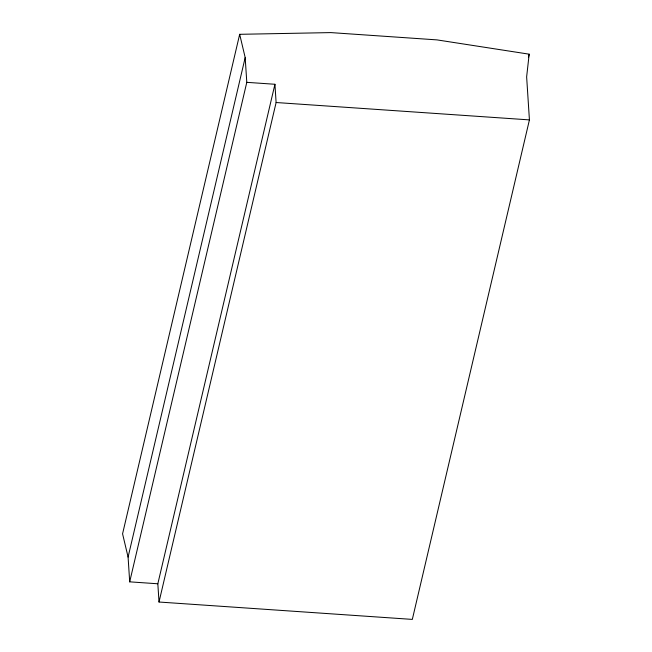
<?xml version="1.0" encoding="UTF-8"?>
<svg xmlns="http://www.w3.org/2000/svg" width="652" height="652" viewBox="0 0 652 652"><rect width="100%" height="100%" fill="white"/><g stroke="black" fill="none" stroke-linecap="round" stroke-linejoin="round"><path stroke-width="0.98" d="M129.691 581.845L128.085 557.085L122.576 533.817L239.675 34.312L330.833 32.6L436.979 39.886L529.171 54.181L526.637 76.887L529.424 119.895L412.325 619.4L159.015 602.024L157.833 583.776L274.932 84.271L246.79 82.339L129.691 581.845L157.833 583.776M128.085 557.085L245.185 57.58L239.675 34.312M159.015 602.024L276.114 102.519L274.932 84.271M528.487 57.115L529.171 54.181M276.114 102.519L529.424 119.895M245.185 57.58L246.79 82.339"/></g></svg>
